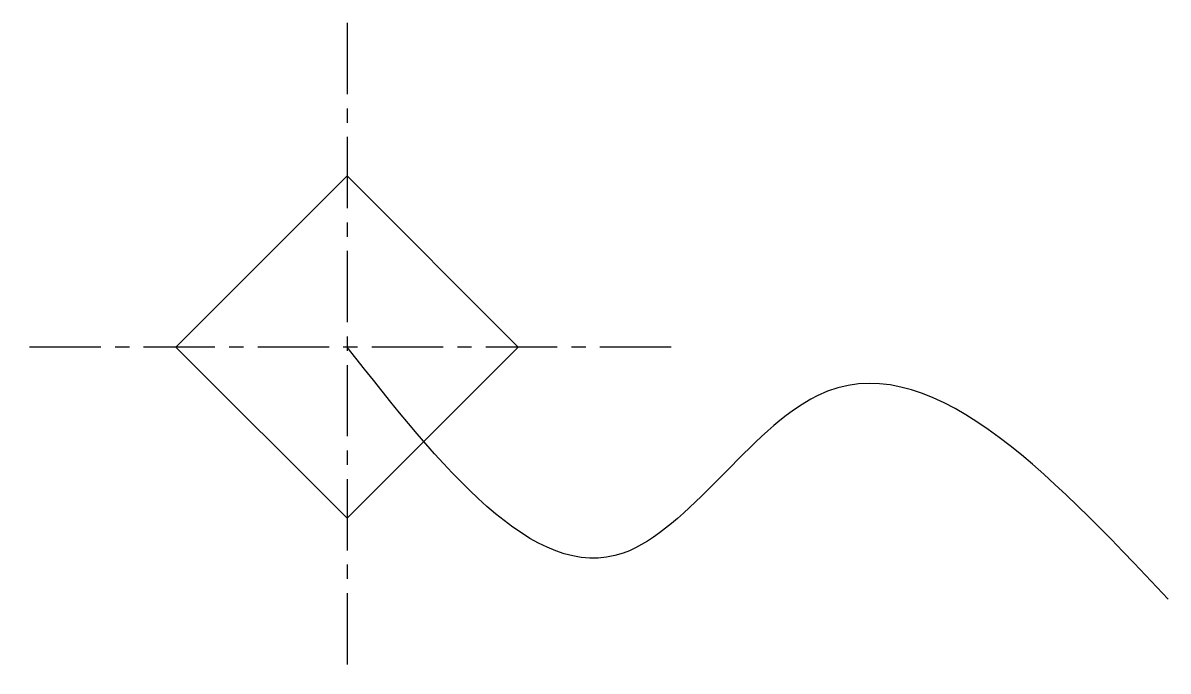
# Model space of a CAD drawing. Header units: millimetres. Extents: x -251 to 251, y -142 to 142.
import ezdxf

# ---------------------------------------------------------------- set-up
doc = ezdxf.new("R2010")
doc.units = ezdxf.units.MM
doc.header["$MEASUREMENT"] = 0
doc.linetypes.add('CT1-T(3-21)-Xref Tran$0$XREF.TRAN P5$0$$0$Xr_ghi chu$0$CENTER', pattern=[2, 1.25, -0.25, 0.25, -0.25])

msp = doc.modelspace()

# ---------------------------------------------------------------- linework, layer by layer
at = {"color": 250, "linetype": 'CT1-T(3-21)-Xref Tran$0$XREF.TRAN P5$0$$0$Xr_ghi chu$0$CENTER', "ltscale": 25}
for p, q in [((-108.89, 142.09), (-108.89, -142.09)), ((33.2, 0), (-250.98, 0))]:
    msp.add_line(p, q, dxfattribs=at)
at = {"color": 0, "ltscale": 1000}
msp.add_lwpolyline([(-183.89, 0), (-108.89, 75), (-33.89, 0), (-108.89, -75)], close=True, dxfattribs=at)
at = {"color": 2, "ltscale": 1000}
msp.add_spline([(250.98, -110.53), (97.17, -21.39), (12.19, -90.33), (-108.89, 0)], degree=3, dxfattribs=at)

doc.saveas('drawing.dxf')
